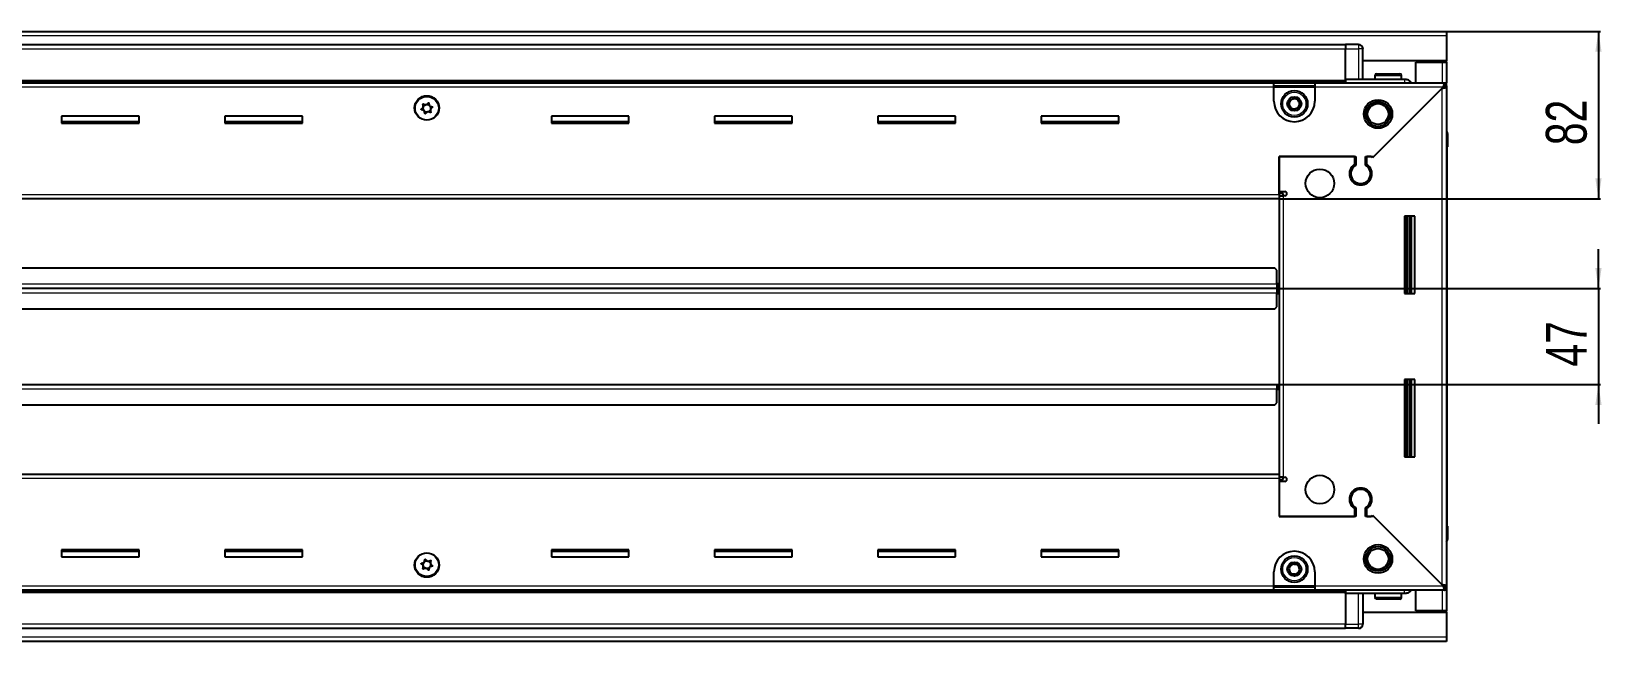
# Model space of a CAD drawing. Header units: millimetres. Extents: x 355 to 3196, y 531 to 1574.
# Drawn here: x 2426 to 3196, y 1018 to 1317 of the extents above; entities that cross this region are included whole.
import ezdxf

# ---------------------------------------------------------------- set-up
doc = ezdxf.new("R2010")
doc.units = ezdxf.units.MM
doc.layers.add('FORMAT', color=7, linetype='Continuous')
doc.styles.add('SLDTEXTSTYLE0', font='TXT', dxfattribs={"width": 0.75})
doc.dimstyles.new('SLDDIMSTYLE0', dxfattribs={"dimtxt": 20, "dimasz": 10, "dimexe": 0, "dimexo": 0.0625, "dimgap": 5, "dimtad": 2, "dimdec": 1, "dimrnd": 1e-09, "dimzin": 12, "dimdsep": 46, "dimtxsty": 'SLDTEXTSTYLE0', "dimsah": 1, "dimcen": 0.09, "dimadec": 0, "dimazin": 3, "dimtfac": 1, "dimtofl": 0, "dimtmove": 0, "dimatfit": 3, "dimfxl": 0, "dimfrac": 2, "dimtolj": 1, "dimtzin": 12, "dimarcsym": 0})
doc.dimstyles.new('SLDDIMSTYLE1', dxfattribs={"dimtxt": 20, "dimasz": 10, "dimexe": 0, "dimexo": 0.0625, "dimgap": 5, "dimtad": 2, "dimdec": 1, "dimrnd": 1e-09, "dimzin": 12, "dimdsep": 46, "dimtxsty": 'SLDTEXTSTYLE0', "dimsah": 1, "dimcen": 0.09, "dimadec": 0, "dimazin": 3, "dimtfac": 1, "dimtmove": 0, "dimatfit": 0, "dimfxl": 0, "dimfrac": 2, "dimtolj": 1, "dimtzin": 12, "dimarcsym": 0})

# ---------------------------------------------------------------- blocks, each defined once
blk = doc.blocks.new('_D_6')
at = {"layer": 'FORMAT'}
for p, q in [((3119.61, 1316.51), (3195.1, 1316.51)), ((3194.1, 1316.51), (3194.1, 1234.51)), ((3037.61, 1234.51), (3195.1, 1234.51))]:
    blk.add_line(p, q, dxfattribs=at)
for points in [[(3194.1, 1316.51), (3192.56, 1306.51), (3195.64, 1306.51)], [(3194.1, 1234.51), (3195.64, 1244.51), (3192.56, 1244.51)]]:
    blk.add_solid(points, dxfattribs=at)
at = {"layer": 'FORMAT', "insert": (3168.32, 1260.73), "char_height": 20, "attachment_point": 1, "rotation": 90, "style": 'SLDTEXTSTYLE0'}
blk.add_mtext('82', dxfattribs=at)
blk = doc.blocks.new('_D_7')
at = {"layer": 'FORMAT'}
for p, q in [((3194.1, 1190.51), (3194.1, 1209.74)), ((3036.61, 1190.51), (3195.1, 1190.51)), ((3194.1, 1190.51), (3194.1, 1143.51)), ((3036.61, 1143.51), (3195.1, 1143.51)), ((3194.1, 1143.51), (3194.1, 1124.28))]:
    blk.add_line(p, q, dxfattribs=at)
for points in [[(3194.1, 1190.51), (3195.64, 1200.51), (3192.56, 1200.51)], [(3194.1, 1143.51), (3192.56, 1133.51), (3195.64, 1133.51)]]:
    blk.add_solid(points, dxfattribs=at)
at = {"layer": 'FORMAT', "insert": (3168.32, 1152.23), "char_height": 20, "attachment_point": 1, "rotation": 90, "style": 'SLDTEXTSTYLE0'}
blk.add_mtext('47', dxfattribs=at)

msp = doc.modelspace()

# ---------------------------------------------------------------- linework, layer by layer
at = {"color": 7, "linetype": 'Continuous', "lineweight": 25}
for p, q in [((2120.6, 1316.51), (3119.6, 1316.51)), ((3119.6, 1316.51), (3119.6, 1314.41)), ((3070.1, 1309.86), (2170.1, 1309.86)), ((3070.1, 1310.01), (3070.1, 1310.01)), ((3076.6, 1310.01), (3070.1, 1310.01)), ((3076.6, 1310.01), (3070.1, 1310.01)), ((3070.1, 1310.01), (3070.1, 1308.01)), ((3070.1, 1293.01), (3070.1, 1308.01)), ((3078.6, 1308.01), (3078.6, 1308.01)), ((3078.6, 1293.01), (3078.6, 1308.01)), ((3119.6, 1314.41), (3119.6, 1302.01)), ((3119.6, 1302.01), (3078.6, 1302.01)), ((3104.6, 1291.26), (3104.6, 1301.51)), ((3104.6, 1301.51), (3117.5, 1301.51)), ((3117.5, 1301.51), (3119.6, 1301.51)), ((3118.1, 1301.51), (3118.1, 1302.01)), ((3119.6, 1301.51), (3119.6, 1302.01)), ((3119.6, 1301.51), (3119.6, 1291.26)), ((3099.1, 1293.01), (3070.1, 1293.01)), ((3070.1, 1293.01), (3070.1, 1292.51)), ((3070.1, 1292.97), (3070.17, 1291.26)), ((3084.6, 1294.91), (3084.6, 1293.01)), ((3085.4, 1295.71), (3096.8, 1295.71)), ((3097.6, 1293.01), (3097.6, 1294.91)), ((2170.1, 1291.86), (3070.1, 1291.86)), ((2205.1, 1291.26), (3035.1, 1291.26)), ((3035.1, 1289.16), (3035.1, 1291.26)), ((3035.1, 1291.26), (3055.1, 1291.26)), ((3035.1, 1289.76), (3055.1, 1289.76)), ((3035.1, 1282.26), (3035.1, 1289.16)), ((3055.1, 1291.26), (3055.1, 1289.16)), ((3055.1, 1291.26), (3118.6, 1291.26)), ((3055.1, 1289.16), (3055.1, 1282.26)), ((3117.5, 1288.66), (3083.4, 1254.56)), ((3084.1, 1255.26), (3118, 1289.16)), ((3118.1, 1289.26), (3119.6, 1289.26)), ((3118.6, 1289.76), (3118.6, 1291.26)), ((3118.6, 1291.26), (3119.6, 1291.26)), ((3118.6, 1289.76), (3119.6, 1289.76)), ((3119.6, 1289.76), (3119.6, 1291.26)), ((3119.6, 1289.76), (3119.6, 1289.26)), ((3119.6, 1289.26), (3119.6, 1044.76)), ((2479.1, 1275.01), (2441.1, 1275.01)), ((2441.1, 1275.01), (2441.1, 1271.51)), ((2479.1, 1272.26), (2441.1, 1272.26)), ((2441.1, 1271.51), (2479.1, 1271.51)), ((2479.1, 1271.51), (2479.1, 1275.01)), ((2559.1, 1275.01), (2521.1, 1275.01)), ((2521.1, 1275.01), (2521.1, 1271.51)), ((2559.1, 1272.26), (2521.1, 1272.26)), ((2521.1, 1271.51), (2559.1, 1271.51)), ((2559.1, 1271.51), (2559.1, 1275.01)), ((2719.1, 1275.01), (2681.1, 1275.01)), ((2681.1, 1275.01), (2681.1, 1271.51)), ((2719.1, 1272.26), (2681.1, 1272.26)), ((2681.1, 1271.51), (2719.1, 1271.51)), ((2719.1, 1271.51), (2719.1, 1275.01)), ((2799.1, 1275.01), (2761.1, 1275.01)), ((2761.1, 1275.01), (2761.1, 1271.51)), ((2799.1, 1272.26), (2761.1, 1272.26)), ((2761.1, 1271.51), (2799.1, 1271.51)), ((2799.1, 1271.51), (2799.1, 1275.01)), ((2879.1, 1275.01), (2841.1, 1275.01)), ((2841.1, 1275.01), (2841.1, 1271.51)), ((2879.1, 1272.26), (2841.1, 1272.26)), ((2841.1, 1271.51), (2879.1, 1271.51)), ((2879.1, 1271.51), (2879.1, 1275.01)), ((2959.1, 1275.01), (2921.1, 1275.01)), ((2921.1, 1275.01), (2921.1, 1271.51)), ((2959.1, 1272.26), (2921.1, 1272.26)), ((2921.1, 1271.51), (2959.1, 1271.51)), ((2959.1, 1271.51), (2959.1, 1275.01)), ((3119.6, 1267.83), (3119.6, 1267.83)), ((3120.1, 1266.51), (3120.1, 1260.01)), ((3120.1, 1260.01), (3120.1, 1266.51)), ((3037.6, 1255.26), (3037.6, 1238.01)), ((3074.6, 1255.26), (3037.6, 1255.26)), ((3037.6, 1255.26), (3075.3, 1255.26)), ((3037.6, 1236.61), (3037.6, 1255.26)), ((3074.6, 1255.26), (3074.6, 1251.37)), ((3075.3, 1255.26), (3075.3, 1250.97)), ((3079.9, 1255.26), (3084.1, 1255.26)), ((3079.9, 1250.97), (3079.9, 1255.26)), ((3082.7, 1255.26), (3080.6, 1255.26)), ((3080.6, 1251.37), (3080.6, 1255.26)), ((3083.4, 1254.56), (3082.7, 1255.26)), ((3119.6, 1260.01), (3120.1, 1260.01)), ((3119.95, 1074.01), (3119.95, 1260.01)), ((3120.1, 1260.01), (3120.1, 1260.01)), ((3120.1, 1260.01), (3120.1, 1260.01)), ((3079.6, 1242.39), (3079.6, 1241.63)), ((3037.6, 1234.51), (2202.6, 1234.51)), ((3037.6, 1238.01), (3040.45, 1238.01)), ((3039.6, 1237.01), (3037.6, 1237.01)), ((3037.6, 1236.61), (3037.6, 1234.51)), ((3037.6, 1236.01), (3039.7, 1236.01)), ((3037.6, 1234.51), (3037.6, 1099.51)), ((3039.6, 1236.01), (3039.6, 1237.01)), ((3040.45, 1236.01), (3039.7, 1236.01)), ((3099.1, 1226.01), (3099.1, 1188.01)), ((3104.1, 1226.01), (3099.1, 1226.01)), ((3100.12, 1226.01), (3100.12, 1188.01)), ((3100.15, 1226.01), (3100.15, 1188.01)), ((3101.95, 1226.01), (3101.95, 1188.01)), ((3104.1, 1188.01), (3104.1, 1226.01)), ((3035.6, 1200.51), (2204.6, 1200.51)), ((3036.6, 1199.51), (3035.6, 1200.51)), ((3036.6, 1192.61), (3036.6, 1199.51)), ((3036.85, 1193.36), (3036.6, 1193.36)), ((3036.6, 1192.61), (3036.6, 1190.51)), ((3036.85, 1190.51), (3036.85, 1193.36)), ((3036.6, 1190.51), (2203.6, 1190.51)), ((3036.6, 1190.51), (3036.6, 1188.41)), ((3036.6, 1181.51), (3036.6, 1188.41)), ((3036.6, 1187.66), (3036.85, 1187.66)), ((3036.85, 1187.66), (3036.85, 1190.51)), ((3037.6, 1190.51), (3036.85, 1190.51)), ((3099.1, 1188.01), (3104.1, 1188.01)), ((2204.6, 1180.51), (3035.6, 1180.51)), ((3035.6, 1180.51), (3036.6, 1181.51)), ((2203.6, 1143.51), (3036.6, 1143.51)), ((3036.6, 1143.51), (3036.6, 1141.41)), ((3036.6, 1134.51), (3036.6, 1141.41)), ((3036.6, 1140.66), (3036.85, 1140.66)), ((3036.85, 1140.66), (3036.85, 1143.51)), ((3036.85, 1143.51), (3037.6, 1143.51)), ((3099.1, 1146.01), (3099.1, 1108.01)), ((3104.1, 1146.01), (3099.1, 1146.01)), ((3100.12, 1146.01), (3100.12, 1108.01)), ((3100.15, 1146.01), (3100.15, 1108.01)), ((3101.95, 1146.01), (3101.95, 1108.01)), ((3104.1, 1108.01), (3104.1, 1146.01)), ((2204.6, 1133.51), (3035.6, 1133.51)), ((3035.6, 1133.51), (3036.6, 1134.51)), ((3099.1, 1108.01), (3104.1, 1108.01)), ((2202.6, 1099.51), (3037.6, 1099.51)), ((3037.6, 1099.51), (3037.6, 1097.41)), ((3039.7, 1098.01), (3037.6, 1098.01)), ((3037.6, 1097.41), (3037.6, 1078.76)), ((3037.6, 1097.01), (3039.6, 1097.01)), ((3037.6, 1096.01), (3037.6, 1078.76)), ((3040.45, 1096.01), (3037.6, 1096.01)), ((3039.6, 1097.01), (3039.6, 1098.01)), ((3039.7, 1098.01), (3040.45, 1098.01)), ((3079.6, 1092.38), (3079.6, 1091.62)), ((3037.6, 1078.76), (3074.6, 1078.76)), ((3075.3, 1078.76), (3037.6, 1078.76)), ((3074.6, 1082.65), (3074.6, 1078.76)), ((3075.3, 1083.04), (3075.3, 1078.76)), ((3079.9, 1078.76), (3079.9, 1083.04)), ((3084.1, 1078.76), (3079.9, 1078.76)), ((3080.6, 1078.76), (3080.6, 1082.65)), ((3080.6, 1078.76), (3082.7, 1078.76)), ((3082.7, 1078.76), (3083.4, 1079.46)), ((3083.4, 1079.46), (3117.5, 1045.36)), ((3118, 1044.86), (3084.1, 1078.76)), ((3119.6, 1074.01), (3120.1, 1074.01)), ((3120.1, 1074.01), (3120.1, 1074.01)), ((3120.1, 1067.51), (3120.1, 1074.01)), ((3120.1, 1074.01), (3120.1, 1067.51)), ((2479.1, 1062.51), (2441.1, 1062.51)), ((2441.1, 1062.51), (2441.1, 1059.01)), ((2441.1, 1061.76), (2479.1, 1061.76)), ((2479.1, 1059.01), (2479.1, 1062.51)), ((2559.1, 1062.51), (2521.1, 1062.51)), ((2521.1, 1062.51), (2521.1, 1059.01)), ((2521.1, 1061.76), (2559.1, 1061.76)), ((2559.1, 1059.01), (2559.1, 1062.51)), ((2719.1, 1062.51), (2681.1, 1062.51)), ((2681.1, 1062.51), (2681.1, 1059.01)), ((2681.1, 1061.76), (2719.1, 1061.76)), ((2719.1, 1059.01), (2719.1, 1062.51)), ((2799.1, 1062.51), (2761.1, 1062.51)), ((2761.1, 1062.51), (2761.1, 1059.01)), ((2761.1, 1061.76), (2799.1, 1061.76)), ((2799.1, 1059.01), (2799.1, 1062.51)), ((2879.1, 1062.51), (2841.1, 1062.51)), ((2841.1, 1062.51), (2841.1, 1059.01)), ((2841.1, 1061.76), (2879.1, 1061.76)), ((2879.1, 1059.01), (2879.1, 1062.51)), ((2959.1, 1062.51), (2921.1, 1062.51)), ((2921.1, 1062.51), (2921.1, 1059.01)), ((2921.1, 1061.76), (2959.1, 1061.76)), ((2959.1, 1059.01), (2959.1, 1062.51)), ((2441.1, 1059.01), (2479.1, 1059.01)), ((2521.1, 1059.01), (2559.1, 1059.01)), ((2681.1, 1059.01), (2719.1, 1059.01)), ((2761.1, 1059.01), (2799.1, 1059.01)), ((2841.1, 1059.01), (2879.1, 1059.01)), ((2921.1, 1059.01), (2959.1, 1059.01)), ((3035.1, 1044.86), (3035.1, 1051.76)), ((3055.1, 1051.76), (3055.1, 1044.86)), ((3070.1, 1042.16), (2170.1, 1042.16)), ((3035.1, 1042.76), (2205.1, 1042.76)), ((3035.1, 1042.76), (3035.1, 1044.86)), ((3055.1, 1044.26), (3035.1, 1044.26)), ((3055.1, 1042.76), (3035.1, 1042.76)), ((3055.1, 1044.86), (3055.1, 1042.76)), ((3118.6, 1042.76), (3055.1, 1042.76)), ((3070.17, 1042.76), (3070.1, 1041.04)), ((3070.1, 1041.01), (3070.1, 1041.51)), ((3099.1, 1041.01), (3070.1, 1041.01)), ((3070.1, 1041.01), (3070.1, 1026.01)), ((3078.6, 1041.01), (3078.6, 1026.01)), ((3084.6, 1041.01), (3084.6, 1039.11)), ((3097.6, 1039.11), (3097.6, 1041.01)), ((3104.6, 1032.51), (3104.6, 1042.76)), ((3118.1, 1044.76), (3119.6, 1044.76)), ((3118.6, 1044.26), (3118.6, 1042.76)), ((3119.6, 1044.26), (3118.6, 1044.26)), ((3119.6, 1042.76), (3118.6, 1042.76)), ((3119.6, 1044.76), (3119.6, 1044.26)), ((3119.6, 1044.26), (3119.6, 1042.76)), ((3119.6, 1042.76), (3119.6, 1032.51)), ((3078.6, 1032.01), (3119.6, 1032.01)), ((3092.39, 1038.31), (3085.4, 1038.31)), ((3096.8, 1038.31), (3092.39, 1038.31)), ((3117.5, 1032.51), (3104.6, 1032.51)), ((3119.6, 1032.51), (3117.5, 1032.51)), ((3118.1, 1032.01), (3118.1, 1032.51)), ((3119.6, 1032.01), (3119.6, 1032.51)), ((3119.6, 1032.01), (3119.6, 1019.61)), ((2170.1, 1024.16), (3070.1, 1024.16)), ((3070.1, 1024.01), (3070.1, 1026.01)), ((3076.6, 1024.01), (3070.1, 1024.01)), ((3070.1, 1024.01), (3070.1, 1024.01)), ((3070.1, 1024.01), (3070.1, 1024.01)), ((3076.6, 1024.01), (3070.1, 1024.01)), ((3077.92, 1024.51), (3077.92, 1024.51)), ((3119.6, 1017.51), (2120.6, 1017.51)), ((3119.6, 1019.61), (3119.6, 1017.51))]:
    msp.add_line(p, q, dxfattribs=at)
at = {"color": 8, "linetype": 'Continuous', "lineweight": 18}
for p, q in [((3119.6, 1314.41), (2120.6, 1314.41)), ((3070.1, 1307.86), (2170.1, 1307.86)), ((3070.1, 1308.01), (3076.6, 1308.01)), ((3076.6, 1310.01), (3076.6, 1308.01)), ((3078.6, 1308.01), (3076.6, 1308.01)), ((3076.6, 1308.01), (3076.6, 1293.01)), ((3117.5, 1302.01), (3117.5, 1301.51)), ((3117.5, 1301.51), (3117.5, 1291.26)), ((3070.1, 1292.51), (2170.1, 1292.51)), ((3084.6, 1294.91), (3097.6, 1294.91)), ((3070.1, 1291.27), (2170.1, 1291.27)), ((3035.1, 1289.16), (2205.1, 1289.16)), ((3035.1, 1289.16), (3055.1, 1289.16)), ((3118, 1289.16), (3055.1, 1289.16)), ((3117.5, 1045.36), (3117.5, 1288.66)), ((3119.6, 1266.51), (3120.1, 1266.51)), ((2202.6, 1236.61), (3037.6, 1236.61)), ((3039.7, 1236.01), (3039.7, 1098.01)), ((3101.36, 1188.01), (3101.36, 1226.01)), ((3102.6, 1188.01), (3102.6, 1226.01)), ((3036.6, 1192.61), (2203.6, 1192.61)), ((2203.6, 1188.41), (3036.6, 1188.41)), ((2203.6, 1141.41), (3036.6, 1141.41)), ((3101.36, 1108.01), (3101.36, 1146.01)), ((3102.6, 1108.01), (3102.6, 1146.01)), ((3037.6, 1097.41), (2202.6, 1097.41)), ((3119.6, 1067.51), (3120.1, 1067.51)), ((2170.1, 1042.74), (3070.1, 1042.74)), ((2170.1, 1041.51), (3070.1, 1041.51)), ((2205.1, 1044.86), (3035.1, 1044.86)), ((3055.1, 1044.86), (3035.1, 1044.86)), ((3055.1, 1044.86), (3118, 1044.86)), ((3076.6, 1026.01), (3076.6, 1041.01)), ((3092.57, 1039.11), (3084.6, 1039.11)), ((3097.6, 1039.11), (3092.57, 1039.11)), ((3117.5, 1042.76), (3117.5, 1032.51)), ((3117.5, 1032.51), (3117.5, 1032.01)), ((2170.1, 1026.16), (3070.1, 1026.16)), ((3070.1, 1026.01), (3076.6, 1026.01)), ((3078.6, 1026.01), (3076.6, 1026.01)), ((3076.6, 1024.01), (3076.6, 1026.01)), ((3119.6, 1019.61), (2120.6, 1019.61))]:
    msp.add_line(p, q, dxfattribs=at)
at = {"color": 7, "linetype": 'Continuous', "lineweight": 25, "flags": 128}
msp.add_lwpolyline([(3078.45, 1308.76), (3078.56, 1308.4), (3078.6, 1308.01)], dxfattribs=at)
at = {"color": 7, "linetype": 'Continuous', "lineweight": 25}
for centre, radius in [((2620.1, 1279.01), 6), ((3045.1, 1281.01), 6.5), ((2620.1, 1278.86), 5.79), ((2620.1, 1278.86), 1.85), ((3045.1, 1281.01), 3.46), ((3086.1, 1276.01), 7), ((3086.1, 1276.01), 6.03), ((3086.1, 1276.01), 5.1), ((3057.6, 1242.01), 7), ((3057.6, 1092.01), 7), ((3086.1, 1058.01), 7), ((3086.1, 1058.01), 6.03), ((3086.1, 1058.01), 5.1), ((2620.1, 1055.01), 6), ((2620.1, 1055.16), 5.79), ((2620.1, 1055.16), 1.85), ((3045.1, 1053.01), 6.5), ((3045.1, 1053.01), 3.46)]:
    msp.add_circle(centre, radius, dxfattribs=at)
at = {"color": 8, "linetype": 'Continuous', "lineweight": 18}
for centre in [(3045.1, 1281.01), (3045.1, 1053.01)]:
    msp.add_circle(centre, 5.7, dxfattribs=at)
at = {"color": 7, "linetype": 'Continuous', "lineweight": 25}
for centre, radius, start, end in [((3076.6, 1308.01), 2, 0, 90), ((3078.8, 1293.21), 0.2, 180, 270), ((3085.4, 1294.91), 0.8, 90, 180), ((3096.8, 1294.91), 0.8, 0, 90), ((3045.1, 1282.26), 10, 180, 270), ((3045.1, 1281.01), 2.5, 160.11158, 220.11158), ((3045.1, 1281.01), 2.5, 100.11158, 160.11158), ((3045.1, 1281.01), 2.5, 220.11158, 280.11158), ((3045.1, 1281.01), 2.5, 40.11158, 100.11158), ((3045.1, 1282.26), 10, 270, 0), ((3045.1, 1281.01), 2.5, 280.11158, 340.11158), ((3045.1, 1281.01), 2.5, 340.11158, 40.11158), ((3118.1, 1266.51), 2, 33.78451, 41.40962), ((3118.1, 1266.51), 2, 0, 41.40962), ((3118.1, 1266.51), 2, 360, 19.56674), ((3077.6, 1246.76), 5.5, 123.05573, 56.94427), ((3077.6, 1246.76), 4.8, 118.63099, 61.36901), ((3040.45, 1237.01), 1, 270, 90), ((3040.45, 1097.01), 1, 270, 90), ((3077.6, 1087.26), 5.5, 303.05573, 236.94427), ((3077.6, 1087.26), 4.8, 298.63099, 241.36901), ((3045.1, 1051.76), 10, 90, 180), ((3045.1, 1051.76), 10, 0, 90), ((3118.1, 1067.51), 2, 318.59038, 0), ((3045.1, 1053.01), 2.5, 147.04236, 207.04236), ((3045.1, 1053.01), 2.5, 87.04236, 147.04236), ((3045.1, 1053.01), 2.5, 27.04236, 87.04236), ((3045.1, 1053.01), 2.5, 327.04236, 27.04236), ((3045.1, 1053.01), 2.5, 207.04236, 267.04236), ((3045.1, 1053.01), 2.5, 267.04236, 327.04236), ((3078.8, 1040.81), 0.2, 90, 180), ((3085.4, 1039.11), 0.8, 180, 270), ((3096.8, 1039.11), 0.8, 270, 0), ((3076.6, 1026.01), 2, 270, 0), ((3076.6, 1026.01), 2, 270, 311.40962)]:
    msp.add_arc(centre, radius, start, end, dxfattribs=at)
for points, knots in [([(3070.1, 1293.01), (3070.1, 1292.97), (3070.1, 1292.89), (3070.1, 1292.27), (3070.1, 1291.7), (3070.1, 1291.3), (3070.1, 1291.27)], [0, 0, 0, 0, 0.324279, 0.648558, 0.972836, 1, 1, 1, 1]), ([(3102.31, 1291.26), (3102.19, 1291.46), (3101.8, 1292.1), (3100.65, 1292.81), (3099.61, 1292.94), (3099.1, 1293.01)], [0, 0, 0, 0, 0.18225, 0.591125, 1, 1, 1, 1]), ([(3117.5, 1288.66), (3117.75, 1288.7), (3118.24, 1288.79), (3118.88, 1288.93), (3119.35, 1289.06), (3119.57, 1289.17), (3119.59, 1289.23), (3119.6, 1289.26)], [0, 0, 0, 0, 0.230255, 0.448522, 0.666786, 0.88505, 1, 1, 1, 1]), ([(3118.6, 1291.26), (3118.55, 1291.23), (3118.46, 1291.18), (3118.33, 1290.78), (3118.2, 1290.23), (3118.09, 1289.65), (3118.02, 1289.28), (3118, 1289.16)], [0, 0, 0, 0, 0.230255, 0.448522, 0.666786, 0.88505, 1, 1, 1, 1]), ([(2618.21, 1280.93), (2618.2, 1280.92), (2618.19, 1280.9), (2618.18, 1280.84), (2618.19, 1280.69), (2618.29, 1280.32), (2618.42, 1279.8), (2618.26, 1279.19), (2617.9, 1278.81), (2617.6, 1278.56), (2617.42, 1278.4), (2617.37, 1278.32), (2617.36, 1278.28), (2617.36, 1278.25), (2617.38, 1278.22), (2617.43, 1278.18), (2617.68, 1278.08), (2618.14, 1277.97), (2618.78, 1277.66), (2619.03, 1277), (2619.09, 1276.52), (2619.17, 1276.27), (2619.21, 1276.21), (2619.24, 1276.19), (2619.27, 1276.18), (2619.3, 1276.19), (2619.34, 1276.21), (2619.41, 1276.25), (2619.58, 1276.4), (2619.85, 1276.67), (2620.25, 1276.99), (2620.88, 1277.1), (2621.38, 1276.92), (2621.75, 1276.78), (2621.9, 1276.76), (2621.96, 1276.77), (2621.98, 1276.79), (2622, 1276.82), (2622.01, 1276.87), (2622, 1277.02), (2621.91, 1277.39), (2621.77, 1277.92), (2621.94, 1278.53), (2622.29, 1278.9), (2622.6, 1279.15), (2622.77, 1279.31), (2622.82, 1279.39), (2622.84, 1279.43), (2622.83, 1279.46), (2622.81, 1279.49), (2622.76, 1279.54), (2622.51, 1279.63), (2622.05, 1279.74), (2621.41, 1280.05), (2621.16, 1280.72), (2621.1, 1281.19), (2621.02, 1281.45), (2620.98, 1281.5), (2620.96, 1281.52), (2620.93, 1281.53), (2620.89, 1281.52), (2620.85, 1281.51), (2620.78, 1281.46), (2620.61, 1281.31), (2620.34, 1281.04), (2619.94, 1280.72), (2619.32, 1280.61), (2618.81, 1280.79), (2618.44, 1280.93), (2618.29, 1280.95), (2618.24, 1280.94), (2618.22, 1280.93), (2618.21, 1280.93)], [0, 0, 0, 0, 0.002009, 0.00442, 0.009365, 0.025528, 0.067705, 0.095786, 0.124646, 0.150342, 0.160519, 0.163394, 0.165697, 0.167245, 0.168874, 0.17077, 0.178606, 0.211994, 0.249994, 0.287995, 0.321383, 0.329219, 0.331115, 0.332744, 0.334292, 0.336217, 0.338535, 0.341318, 0.349662, 0.375358, 0.404217, 0.432298, 0.474475, 0.490639, 0.496669, 0.49844, 0.5, 0.502009, 0.50442, 0.509365, 0.525528, 0.567705, 0.595786, 0.624646, 0.650342, 0.660519, 0.663394, 0.665697, 0.667245, 0.668874, 0.67077, 0.678606, 0.711994, 0.749994, 0.787995, 0.821383, 0.829219, 0.831115, 0.832744, 0.834292, 0.836217, 0.838535, 0.841318, 0.849662, 0.875358, 0.904217, 0.932298, 0.974475, 0.990639, 0.996669, 0.99844, 1, 1, 1, 1]), ([(3042.25, 1280.5), (3042.3, 1280.62), (3042.5, 1281.18), (3042.84, 1282.12), (3043.12, 1282.89), (3043.24, 1283.21)], [0, 0, 0, 0, 0.133125, 0.637099, 1, 1, 1, 1]), ([(3044.11, 1278.29), (3043.78, 1278.69), (3043.16, 1279.42), (3042.54, 1280.16), (3042.25, 1280.5)], [0, 0, 0, 0, 0.534686, 1, 1, 1, 1]), ([(3043.24, 1283.21), (3043.74, 1283.3), (3044.69, 1283.47), (3045.64, 1283.64), (3046.08, 1283.72)], [0, 0, 0, 0, 0.534686, 1, 1, 1, 1]), ([(3046.96, 1278.8), (3046.45, 1278.71), (3045.5, 1278.54), (3044.55, 1278.37), (3044.11, 1278.29)], [0, 0, 0, 0, 0.534686, 1, 1, 1, 1]), ([(3046.08, 1283.72), (3046.41, 1283.33), (3047.03, 1282.59), (3047.65, 1281.85), (3047.94, 1281.51)], [0, 0, 0, 0, 0.5346859, 1, 1, 1, 1]), ([(3047.94, 1281.51), (3047.82, 1281.19), (3047.54, 1280.41), (3047.2, 1279.48), (3047, 1278.92), (3046.96, 1278.8)], [0, 0, 0, 0, 0.362901, 0.866875, 1, 1, 1, 1]), ([(2618.21, 1053.09), (2618.22, 1053.08), (2618.24, 1053.06), (2618.3, 1053.06), (2618.45, 1053.08), (2618.81, 1053.22), (2619.32, 1053.4), (2619.94, 1053.29), (2620.34, 1052.97), (2620.62, 1052.69), (2620.8, 1052.53), (2620.88, 1052.49), (2620.92, 1052.48), (2620.96, 1052.49), (2620.98, 1052.51), (2621.02, 1052.57), (2621.1, 1052.82), (2621.16, 1053.3), (2621.41, 1053.96), (2622.05, 1054.27), (2622.51, 1054.38), (2622.76, 1054.48), (2622.81, 1054.52), (2622.83, 1054.55), (2622.84, 1054.58), (2622.83, 1054.62), (2622.8, 1054.65), (2622.75, 1054.72), (2622.59, 1054.87), (2622.29, 1055.11), (2621.94, 1055.49), (2621.77, 1056.1), (2621.91, 1056.62), (2622, 1057), (2622.02, 1057.15), (2622, 1057.2), (2621.98, 1057.23), (2621.95, 1057.25), (2621.89, 1057.25), (2621.75, 1057.23), (2621.38, 1057.09), (2620.88, 1056.91), (2620.25, 1057.02), (2619.85, 1057.34), (2619.57, 1057.62), (2619.39, 1057.78), (2619.31, 1057.82), (2619.27, 1057.83), (2619.24, 1057.82), (2619.21, 1057.8), (2619.17, 1057.75), (2619.09, 1057.49), (2619.03, 1057.02), (2618.78, 1056.35), (2618.14, 1056.04), (2617.68, 1055.93), (2617.43, 1055.84), (2617.38, 1055.79), (2617.36, 1055.76), (2617.36, 1055.73), (2617.37, 1055.7), (2617.39, 1055.66), (2617.44, 1055.59), (2617.6, 1055.44), (2617.9, 1055.2), (2618.26, 1054.83), (2618.42, 1054.22), (2618.29, 1053.69), (2618.19, 1053.31), (2618.18, 1053.16), (2618.19, 1053.11), (2618.21, 1053.09), (2618.21, 1053.09)], [0, 0, 0, 0, 0.002009, 0.00442, 0.009365, 0.025528, 0.067705, 0.095786, 0.124646, 0.150342, 0.160519, 0.163394, 0.165697, 0.167245, 0.168874, 0.17077, 0.178606, 0.211994, 0.249994, 0.287995, 0.321383, 0.329219, 0.331115, 0.332744, 0.334292, 0.336217, 0.338535, 0.341318, 0.349662, 0.375358, 0.404217, 0.432298, 0.474475, 0.490639, 0.496669, 0.49844, 0.5, 0.502009, 0.50442, 0.509365, 0.525528, 0.567705, 0.595786, 0.624646, 0.650342, 0.660519, 0.663394, 0.665697, 0.667245, 0.668874, 0.67077, 0.678606, 0.711994, 0.749994, 0.787995, 0.821383, 0.829219, 0.831115, 0.832744, 0.834292, 0.836217, 0.838535, 0.841318, 0.849662, 0.875358, 0.904217, 0.932298, 0.974475, 0.990639, 0.996669, 0.99844, 1, 1, 1, 1]), ([(3042.21, 1053.15), (3042.49, 1053.59), (3043.02, 1054.4), (3043.54, 1055.2), (3043.78, 1055.58)], [0, 0, 0, 0, 0.534686, 1, 1, 1, 1]), ([(3043.78, 1055.58), (3043.91, 1055.57), (3044.51, 1055.54), (3045.5, 1055.49), (3046.32, 1055.45), (3046.67, 1055.43)], [0, 0, 0, 0, 0.133125, 0.637099, 1, 1, 1, 1]), ([(3046.67, 1055.43), (3046.9, 1054.97), (3047.34, 1054.11), (3047.78, 1053.25), (3047.98, 1052.86)], [0, 0, 0, 0, 0.534686, 1, 1, 1, 1]), ([(3043.53, 1050.58), (3043.29, 1051.04), (3042.85, 1051.9), (3042.42, 1052.76), (3042.21, 1053.15)], [0, 0, 0, 0, 0.534686, 1, 1, 1, 1]), ([(3046.41, 1050.43), (3046.06, 1050.45), (3045.24, 1050.49), (3044.25, 1050.55), (3043.65, 1050.58), (3043.53, 1050.58)], [0, 0, 0, 0, 0.362901, 0.866875, 1, 1, 1, 1]), ([(3047.98, 1052.86), (3047.7, 1052.42), (3047.17, 1051.61), (3046.65, 1050.81), (3046.41, 1050.43)], [0, 0, 0, 0, 0.534686, 1, 1, 1, 1]), ([(3070.1, 1041.01), (3070.1, 1041.04), (3070.1, 1041.12), (3070.1, 1041.74), (3070.1, 1042.32), (3070.1, 1042.71), (3070.1, 1042.74)], [0, 0, 0, 0, 0.3242788, 0.6485576, 0.9728365, 1, 1, 1, 1]), ([(3102.31, 1042.76), (3102.19, 1042.56), (3101.8, 1041.91), (3100.65, 1041.2), (3099.61, 1041.07), (3099.1, 1041.01)], [0, 0, 0, 0, 0.18225, 0.591125, 1, 1, 1, 1]), ([(3119.6, 1044.76), (3119.57, 1044.8), (3119.52, 1044.89), (3119.12, 1045.03), (3118.57, 1045.16), (3117.99, 1045.27), (3117.62, 1045.33), (3117.5, 1045.36)], [0, 0, 0, 0, 0.230255, 0.448522, 0.666786, 0.88505, 1, 1, 1, 1]), ([(3118, 1044.86), (3118.04, 1044.6), (3118.13, 1044.11), (3118.27, 1043.47), (3118.4, 1043), (3118.51, 1042.78), (3118.57, 1042.76), (3118.6, 1042.76)], [0, 0, 0, 0, 0.230255, 0.448522, 0.666786, 0.88505, 1, 1, 1, 1])]:
    msp.add_open_spline(points, degree=3, knots=knots, dxfattribs=at)
at = {"color": 8, "linetype": 'Continuous', "lineweight": 18}
for points, knots in [([(3099.1, 1293.01), (3099.1, 1292.96), (3099.1, 1292.89), (3099.1, 1292.45), (3099.1, 1292), (3099.1, 1291.58), (3099.1, 1291.31), (3099.1, 1291.26)], [0, 0, 0, 0, 0.3597529, 0.5534142, 0.7511852, 0.9489563, 1, 1, 1, 1]), ([(3099.1, 1041.01), (3099.1, 1041.05), (3099.1, 1041.12), (3099.1, 1041.56), (3099.1, 1042.02), (3099.1, 1042.43), (3099.1, 1042.7), (3099.1, 1042.76)], [0, 0, 0, 0, 0.359753, 0.553414, 0.751185, 0.948956, 1, 1, 1, 1])]:
    msp.add_open_spline(points, degree=3, knots=knots, dxfattribs=at)
at = {"color": 7, "linetype": 'Continuous', "lineweight": 25}
for points in [[(3117.5, 1288.66), (3117.57, 1288.71), (3117.73, 1288.81), (3117.93, 1288.96), (3118.07, 1289.11), (3118.09, 1289.21), (3118.1, 1289.26)], [(3118.6, 1289.76), (3118.55, 1289.75), (3118.45, 1289.73), (3118.3, 1289.59), (3118.15, 1289.39), (3118.05, 1289.23), (3118, 1289.16)], [(3118.1, 1044.76), (3118.09, 1044.81), (3118.07, 1044.91), (3117.93, 1045.06), (3117.73, 1045.21), (3117.57, 1045.31), (3117.5, 1045.36)], [(3118, 1044.86), (3118.05, 1044.78), (3118.15, 1044.62), (3118.3, 1044.42), (3118.45, 1044.28), (3118.55, 1044.26), (3118.6, 1044.26)]]:
    msp.add_open_spline(points, degree=3, dxfattribs=at)

# ---------------------------------------------------------------- dimensions: what is measured, and where the dimension line sits
at = {"layer": 'FORMAT'}
for base, p1, p2, dimstyle, picture, middle in [((3194.1, 1234.51), (3119.6, 1316.51), (3037.6, 1234.51), 'SLDDIMSTYLE0', '_D_6', (3194.1, 1275.51)), ((3194.1, 1143.51), (3036.6, 1190.51), (3036.6, 1143.51), 'SLDDIMSTYLE1', '_D_7', (3194.1, 1167.01))]:
    dim = msp.add_linear_dim(base=base, p1=p1, p2=p2, angle=90, dimstyle=dimstyle, dxfattribs=at)
    dim.commit()
    dim.dimension.update_dxf_attribs({"geometry": picture, "text_midpoint": middle, "dimtype": 160})

doc.saveas('drawing.dxf')
